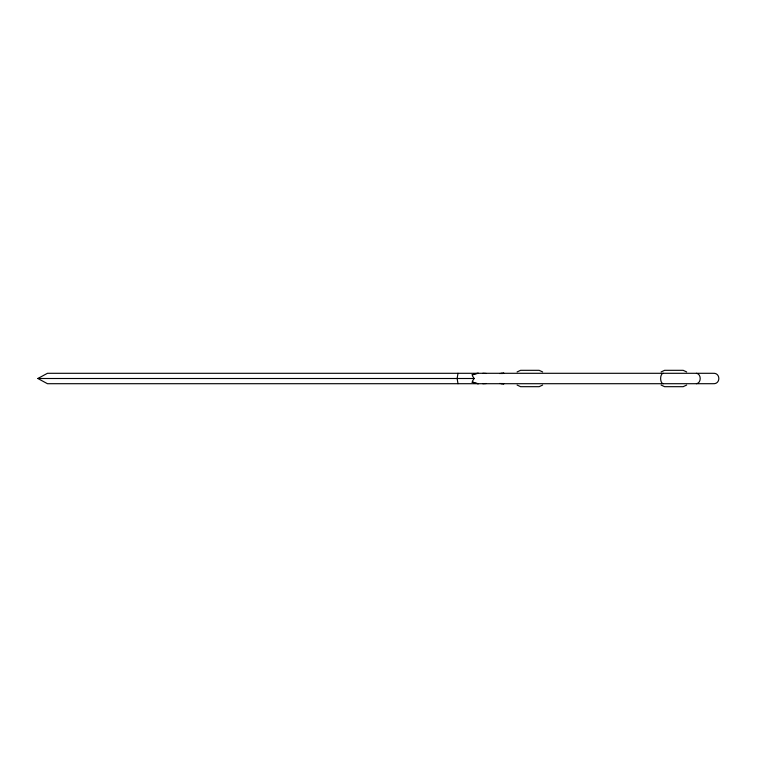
<?xml version="1.0" encoding="UTF-8"?>
<svg xmlns="http://www.w3.org/2000/svg" width="757" height="757" viewBox="0 0 757 757"><rect width="100%" height="100%" fill="white"/><g stroke="black" fill="none" stroke-linecap="round" stroke-linejoin="round"><path stroke-width="1.14" d="M458.004 373.296L457.124 378.5L458.004 383.704M503.935 383.704L501.077 383.525L503.443 383.704M478.301 373.296L475.415 373.589L472.784 374.819L472.434 375.898L474.185 378.5L472.434 381.102L473.939 383.004L478.301 383.704M517.088 371.952L520.579 370.315L539.154 370.315L542.646 371.952M542.646 385.048L539.154 386.685L520.579 386.685L517.088 385.048M661.107 371.952L664.599 370.315L683.183 370.315L686.675 371.952M686.675 385.048L683.183 386.685L664.599 386.685L661.107 385.048M502.572 373.475L503.935 373.296M37.85 378.5L47.464 373.296L713.085 373.296C720.74 372.595 720.74 384.405 713.085 383.704L47.464 383.704L37.85 378.5L474.185 378.5M471.885 374.819L478.178 373.296M503.528 383.704L504.03 383.562M696.431 383.704C701.465 383.061 701.465 373.939 696.431 373.296M503.443 373.296L501.077 373.475L503.055 373.475M499.639 373.542L501.569 373.409M482.815 383.704L486.231 383.525M486.231 373.475L482.815 373.296M501.569 383.591L499.639 383.458M478.178 383.704L471.885 382.181M503.055 383.525L502.572 383.525M503.528 373.296L504.03 373.438M663.264 383.695A5.195 2.631 -90 0 1 660.634 378.5A5.195 2.631 -90 0 1 663.264 373.305"/></g></svg>
